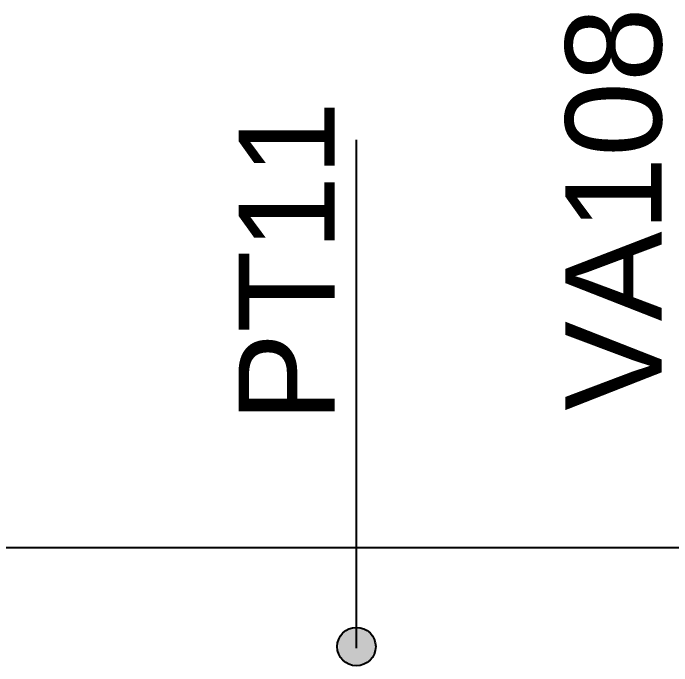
# Model space of a CAD drawing. Extents: x -1789 to 4156, y -3064 to 1391.
# Drawn here: x 2693.4 to 2761.9, y -728.5 to -660.7 of the extents above; entities that cross this region are included whole.
import ezdxf

# ---------------------------------------------------------------- set-up
doc = ezdxf.new("R2010")
doc.units = 0
for name, color, linetype in [('1', 1, 'CONTINUOUS'), ('2', 2, 'CONTINUOUS'), ('3', 3, 'CONTINUOUS')]:
    doc.layers.add(name, color=color, linetype=linetype)
doc.styles.add('TQS_ARIAL', font='arial.ttf')

msp = doc.modelspace()

# ---------------------------------------------------------------- linework, layer by layer
at = {"layer": '1', "linetype": 'Continuous'}
msp.add_line((2729.11515, -726.69555), (2729.11515, -673.85415), dxfattribs=at)
msp.add_circle((2729.09795, -726.5254), 2, dxfattribs=at)
for points in [[(2731.09795, -726.5254), (2728.09795, -724.79335), (2727.21855, -725.8414)], [(2731.09795, -726.5254), (2729.44525, -724.5558), (2728.09795, -724.79335)], [(2731.09795, -726.5254), (2730.63005, -725.23985), (2729.44525, -724.5558)], [(2731.09795, -726.5254), (2727.21855, -725.8414), (2727.21855, -727.20945)], [(2731.09795, -726.5254), (2727.21855, -727.20945), (2728.09795, -728.25745)], [(2731.09795, -726.5254), (2728.09795, -728.25745), (2729.44525, -728.49505)], [(2731.09795, -726.5254), (2729.44525, -728.49505), (2730.63005, -727.811)], [(2731.09795, -726.5254), (2730.63005, -727.811), (2731.09795, -726.5254)]]:
    msp.add_solid(points, dxfattribs=at)
at = {"layer": '3', "linetype": 'Continuous'}
msp.add_line((2586.4368, -716.2195), (2786.4368, -716.2195), dxfattribs=at)

# ---------------------------------------------------------------- texts
at = {"layer": '2', "linetype": 'Continuous', "style": 'TQS_ARIAL'}
for s, p in [('VA108', (2760.83105, -702.0019)), ('PT11', (2726.8366, -703.2082))]:
    msp.add_text(s, height=10, rotation=90, dxfattribs=at).set_placement(p)

doc.saveas('drawing.dxf')
